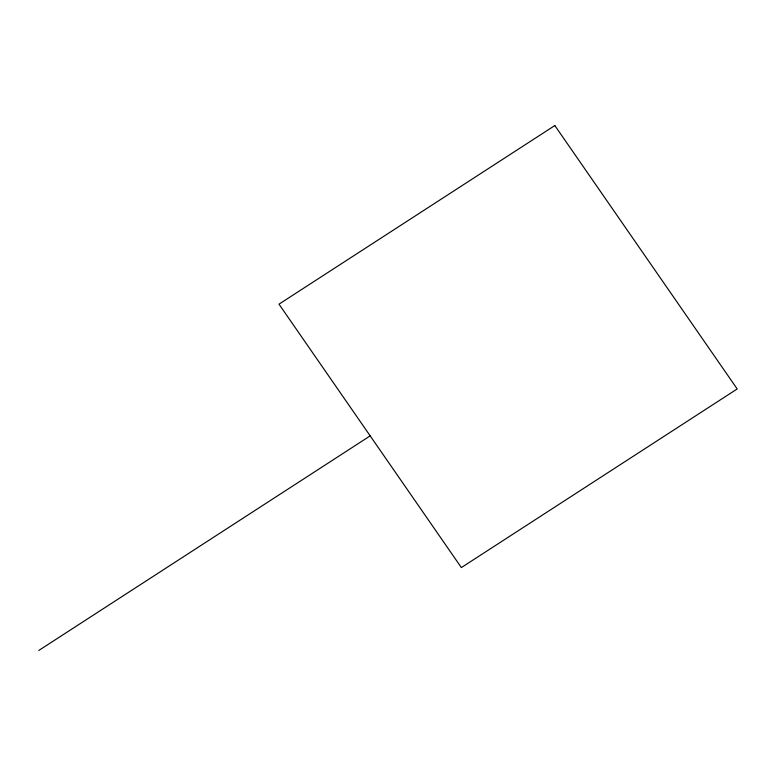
<?xml version="1.0" encoding="UTF-8"?>
<svg xmlns="http://www.w3.org/2000/svg" width="776" height="776" viewBox="0 0 776 776"><rect width="100%" height="100%" fill="white"/><g stroke="black" fill="none" stroke-linecap="round" stroke-linejoin="round"><path stroke-width="1.16" d="M38.8 650.453L370.181 435.87M554.83 125.547L278.991 304.163L461.361 567.576L737.2 388.951L554.83 125.547"/></g></svg>
